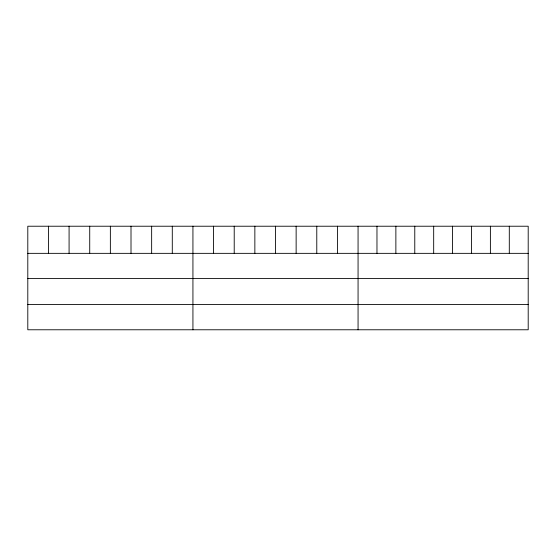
<?xml version="1.0" encoding="UTF-8"?>
<svg xmlns="http://www.w3.org/2000/svg" width="556" height="556" viewBox="0 0 556 556"><rect width="100%" height="100%" fill="white"/><g stroke="black" fill="none" stroke-linecap="round" stroke-linejoin="round"><path stroke-width="0.83" d="M528.2 253.348L528.2 329.777L27.8 329.777L27.8 226.222L528.2 226.222L528.2 253.348L27.8 253.348M27.8 278.57L528.2 278.57M27.8 304.556L528.2 304.556M509.296 226.222L509.296 253.348M490.392 226.222L490.392 253.348M471.488 226.222L471.488 253.348M452.584 226.222L452.584 253.348M433.68 226.222L433.68 253.348M414.776 226.222L414.776 253.348M395.872 226.222L395.872 253.348M376.968 226.222L376.968 253.348M358.064 226.222L358.064 329.777M337.422 226.222L337.422 253.348M316.781 226.222L316.781 253.348M296.139 226.222L296.139 253.348M275.498 226.222L275.498 253.348M254.856 226.222L254.856 253.348M234.215 226.222L234.215 253.348M213.573 226.222L213.573 253.348M192.932 226.222L192.932 329.777M172.29 226.222L172.29 253.348M151.649 226.222L151.649 253.348M131.007 226.222L131.007 253.348M110.366 226.222L110.366 253.348M89.724 226.222L89.724 253.348M69.083 226.222L69.083 253.348M48.441 226.222L48.441 253.348"/></g></svg>
